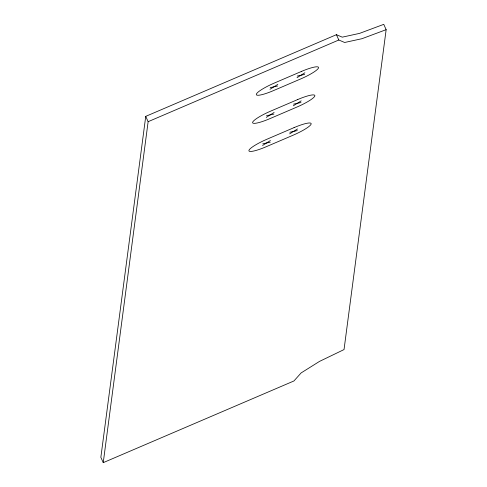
<?xml version="1.0" encoding="UTF-8"?>
<svg xmlns="http://www.w3.org/2000/svg" width="487" height="487" viewBox="0 0 487 487"><rect width="100%" height="100%" fill="white"/><g stroke="black" fill="none" stroke-linecap="round" stroke-linejoin="round"><path stroke-width="0.73" d="M145.741 116.363L100.852 457.33L103.244 462.65L293.923 380.974L301.143 372.914L319.484 361.415L344.035 349.569L386.148 29.67L383.756 24.35L359.576 33.372L342.251 37.158L336.42 34.687L145.741 116.363L148.133 121.683L103.244 462.65M269.962 89.298L277.834 84.367M297.027 77.701L304.905 72.77M266.261 117.391L274.138 112.454M293.332 105.795L301.203 100.858M262.566 145.479L270.437 140.542M289.631 133.882L297.508 128.952M148.133 121.683L338.812 40.007L344.644 42.479L361.975 38.698L386.148 29.67M297.247 76.051L304.685 74.426M270.175 87.642L277.614 86.016M293.551 104.139L300.99 102.514M266.48 115.736L273.919 114.11M289.85 132.227L297.289 130.607M262.779 143.823L270.218 142.198M336.42 34.687L338.812 40.007M301.465 71.431L274.4 83.027A19.243 3.281 -24.2 0 0 256.302 94.368A19.243 3.281 -24.2 0 0 273.396 90.637L300.467 79.04A19.243 3.281 -24.2 0 0 318.565 67.699A19.243 3.281 -24.2 0 0 301.465 71.431M297.77 99.525L270.699 111.115A19.243 3.281 -24.2 0 0 252.607 122.456A19.243 3.281 -24.2 0 0 269.701 118.725L296.766 107.128A19.243 3.281 -24.2 0 0 314.864 95.787A19.243 3.281 -24.2 0 0 297.77 99.525M294.069 127.612L267.004 139.209A19.243 3.281 -24.2 0 0 248.906 150.55A19.243 3.281 -24.2 0 0 265.999 146.818L293.071 135.222A19.243 3.281 -24.2 0 0 311.169 123.881A19.243 3.281 -24.2 0 0 294.069 127.612"/></g></svg>
